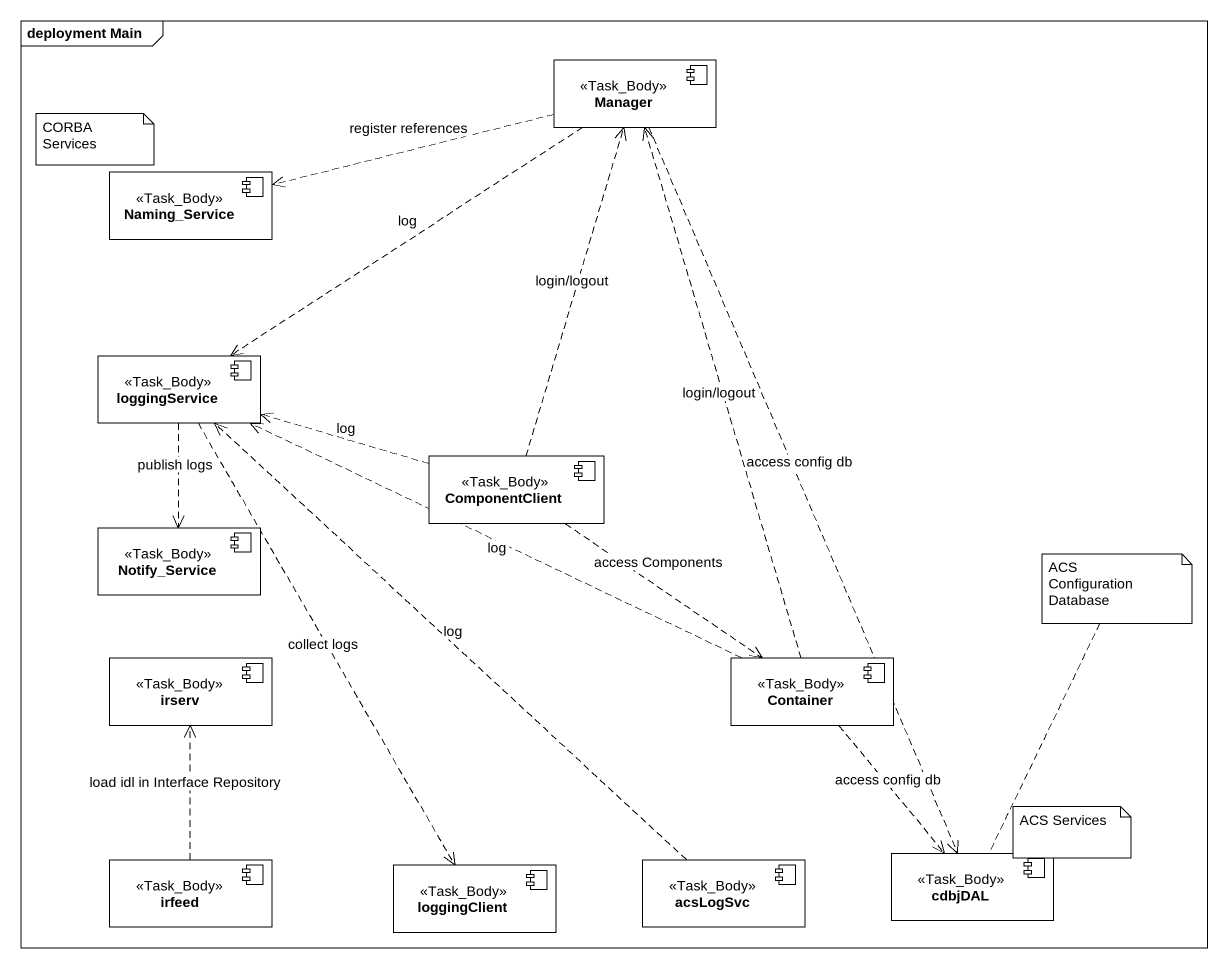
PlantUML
@startuml
mainframe deployment Main
component Manager <<Task_Body>>
component Naming_Service <<Task_Body>>
component loggingService <<Task_Body>>
component ComponentClient <<Task_Body>>
component Notify_Service <<Task_Body>>
component irserv <<Task_Body>>
component Container <<Task_Body>>
component irfeed <<Task_Body>>
component loggingClient <<Task_Body>>
component acsLogSvc <<Task_Body>>
component cdbjDAL <<Task_Body>>
Manager .left.> Naming_Service : register references
Manager ..> loggingService : log
Manager ..> cdbjDAL : access config db
loggingService ..> Notify_Service : publish logs
loggingService ..> loggingClient : collect logs
ComponentClient .up.> Manager : login/logout
ComponentClient .left.> loggingService : log
ComponentClient ..> Container : access Components
Container .up.> Manager : login/logout
Container .left.> loggingService : log
Container ..> cdbjDAL : access config db
irfeed .up.> irserv : load idl in Interface Repository
acsLogSvc .up.> loggingService : log
note as N1
  CORBA Services
end note
note top of cdbjDAL
  ACS
  Configuration Database
end note
note as N3
  ACS Services
end note
@enduml
